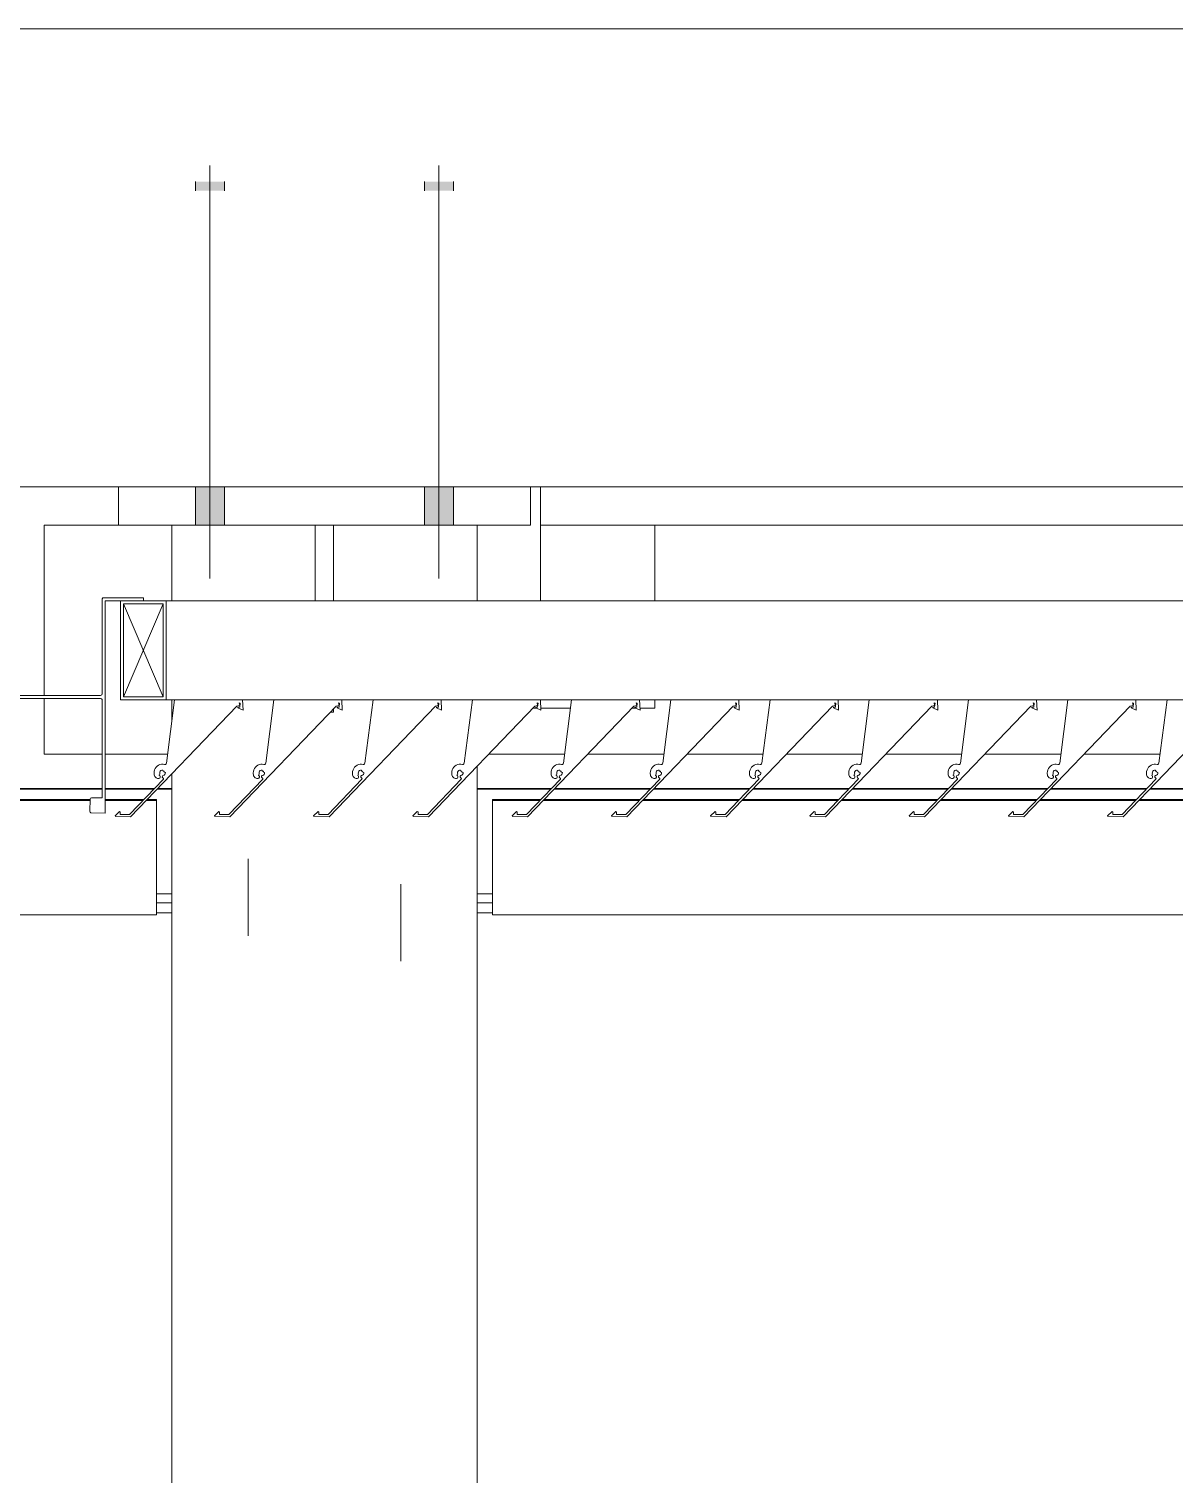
# Model space of a CAD drawing. Header units: millimetres. Extents: x -220592 to 404889, y -217665 to 38245.
# Drawn here: x -971.85 to -964.35, y -1347.97 to -1338.51 of the extents above; entities that cross this region are included whole.
import ezdxf

# ---------------------------------------------------------------- set-up
doc = ezdxf.new("R2010")
doc.units = ezdxf.units.MM
doc.linetypes.add('XKITLINE00', pattern=[0])
doc.linetypes.add('XKITLINE02', pattern=[4, 2, -2])
doc.layers.add('000 - 0_HIDE_OBJ_FRAMING_DEF_SUB_1', color=7, linetype='Continuous')
doc.layers.add('Bolt', color=7, linetype='Continuous', lineweight=0)
doc.layers.add('Part', color=7, linetype='Continuous', lineweight=0)

# ---------------------------------------------------------------- blocks, each defined once
blk = doc.blocks.new('*A13531')
at = {"layer": '000 - 0_HIDE_OBJ_FRAMING_DEF_SUB_1', "color": 7, "linetype": 'XKITLINE00', "lineweight": 0}
for p, q in [((-138.563334, 70.570805), (-167.913334, 70.570805)), ((-135.563334, 67.570805), (-170.913334, 67.570805))]:
    blk.add_line(p, q, dxfattribs=at)
blk = doc.blocks.new('*A13659')
at = {"layer": '000 - 0_HIDE_OBJ_FRAMING_DEF_SUB_1', "color": 7, "linetype": 'XKITLINE00', "lineweight": 0}
for p, q in [((-161.218409, 65.595903), (-160.258481, 65.595903)), ((-161.218408, 65.590669), (-160.258474, 65.590669)), ((-161.138465, 65.517399), (-160.337739, 65.517399)), ((-161.138418, 65.522633), (-160.337693, 65.522633)), ((-160.238409, 65.595903), (-159.915465, 65.595903)), ((-160.238408, 65.590669), (-159.92048, 65.590669)), ((-160.238396, 65.522633), (-159.985686, 65.522633)), ((-160.238396, 65.517399), (-159.990702, 65.517399)), ((-159.969735, 65.517399), (-159.902542, 65.517399)), ((-159.964709, 65.522633), (-159.902542, 65.522633)), ((-159.902542, 65.517399), (-159.902542, 65.522633)), ((-159.902542, 64.768427), (-159.902542, 65.517399)), ((-159.899382, 65.590669), (-159.802542, 65.590669)), ((-159.894357, 65.595903), (-159.802542, 65.595903)), ((-159.902542, 64.906608), (-159.802542, 64.906608)), ((-159.902542, 64.846422), (-159.802542, 64.846422)), ((-167.702542, 64.768427), (-159.902542, 64.768427)), ((-159.902542, 64.781511), (-159.802542, 64.781511))]:
    blk.add_line(p, q, dxfattribs=at)
blk = doc.blocks.new('*A13888')
at = {"layer": '000 - 0_HIDE_OBJ_FRAMING_DEF_SUB_1', "color": 7, "linetype": 'XKITLINE00', "lineweight": 0}
for p, q in [((-159.802542, 66.825501), (-159.802542, 67.320789)), ((-157.802542, 66.825501), (-157.802542, 67.320789)), ((-159.802542, 66.032507), (-159.802542, 66.175501)), ((-159.802542, 51.974805), (-159.802542, 65.691525)), ((-157.802542, 51.974805), (-157.802542, 65.743599))]:
    blk.add_line(p, q, dxfattribs=at)
blk = doc.blocks.new('*A13889')
at = {"layer": 'Part', "color": 7, "linetype": 'XKITLINE00', "lineweight": 0}
for p, q in [((-160.638308, 66.205104), (-160.638308, 67.320805)), ((-160.638308, 67.320805), (-160.152583, 67.320805)), ((-157.388308, 67.320805), (-149.088308, 67.320805)), ((-160.638308, 65.820805), (-160.638308, 66.184805)), ((-160.638308, 65.820805), (-160.258786, 65.820805)), ((-160.238448, 65.820805), (-159.829659, 65.820805)), ((-157.728411, 65.820805), (-157.229659, 65.820805)), ((-157.078411, 65.820805), (-156.579659, 65.820805)), ((-156.428411, 65.820805), (-155.929659, 65.820805)), ((-155.778411, 65.820805), (-155.279659, 65.820805)), ((-155.128411, 65.820805), (-154.629659, 65.820805)), ((-154.478411, 65.820805), (-153.979659, 65.820805)), ((-153.828411, 65.820805), (-153.329659, 65.820805))]:
    blk.add_line(p, q, dxfattribs=at)
blk = doc.blocks.new('*A13900')
at = {"layer": 'Part', "color": 7, "linetype": 'XKITLINE00', "lineweight": 0}
for p, q in [((-153.284201, 66.175699), (-153.337231, 65.761693)), ((-152.838531, 66.175691), (-153.284201, 66.175699)), ((-152.835909, 66.108006), (-152.838531, 66.175691)), ((-153.572111, 65.410777), (-152.875865, 66.135899)), ((-152.875865, 66.135899), (-152.857322, 66.138796)), ((-152.868984, 66.128664), (-152.869396, 66.123541)), ((-152.869396, 66.123541), (-152.835909, 66.108006)), ((-152.856793, 66.128793), (-152.868984, 66.128664)), ((-152.857322, 66.138796), (-152.860226, 66.155812)), ((-152.860226, 66.155812), (-152.853653, 66.153776)), ((-152.856793, 66.128793), (-152.853653, 66.153776)), ((-153.418205, 65.707916), (-153.41899, 65.697703)), ((-153.41899, 65.697703), (-153.418892, 65.690904)), ((-153.418892, 65.690904), (-153.418256, 65.685176)), ((-153.415582, 65.717817), (-153.418205, 65.707916)), ((-153.411209, 65.727079), (-153.415582, 65.717817)), ((-153.405231, 65.735396), (-153.411209, 65.727079)), ((-153.397844, 65.742492), (-153.405231, 65.735396)), ((-153.389294, 65.748132), (-153.397844, 65.742492)), ((-153.379864, 65.75213), (-153.389294, 65.748132)), ((-153.380851, 65.696214), (-153.380507, 65.702714)), ((-153.379946, 65.690296), (-153.380851, 65.696214)), ((-153.380507, 65.702714), (-153.377909, 65.708682)), ((-153.369865, 65.754353), (-153.379864, 65.75213)), ((-153.377909, 65.708682), (-153.373387, 65.713364)), ((-153.373387, 65.713364), (-153.367513, 65.716166)), ((-153.359629, 65.754728), (-153.369865, 65.754353)), ((-153.367513, 65.716166), (-153.361029, 65.716735)), ((-153.361029, 65.716735), (-153.359923, 65.709029)), ((-153.359923, 65.709029), (-153.352863, 65.710199)), ((-153.349495, 65.753242), (-153.359629, 65.754728)), ((-153.352863, 65.710199), (-153.351919, 65.703034)), ((-153.351919, 65.703034), (-153.344528, 65.700712)), ((-153.343972, 65.753481), (-153.349495, 65.753242)), ((-153.344951, 65.69404), (-153.347741, 65.687964)), ((-153.344528, 65.700712), (-153.344951, 65.69404)), ((-153.339421, 65.756618), (-153.343972, 65.753481)), ((-153.337231, 65.761693), (-153.339421, 65.756618)), ((-153.357075, 65.656828), (-153.578477, 65.425812)), ((-153.418256, 65.685176), (-153.416537, 65.679675)), ((-153.416537, 65.679675), (-153.413797, 65.674605)), ((-153.413797, 65.674605), (-153.410139, 65.670151)), ((-153.410139, 65.670151), (-153.405696, 65.66648)), ((-153.405696, 65.66648), (-153.400633, 65.663726)), ((-153.400633, 65.663726), (-153.395137, 65.661991)), ((-153.395137, 65.661991), (-153.387367, 65.661495)), ((-153.387367, 65.661495), (-153.381893, 65.664135)), ((-153.387334, 65.683455), (-153.382353, 65.685485)), ((-153.381862, 65.680513), (-153.387334, 65.683455)), ((-153.382353, 65.685485), (-153.379946, 65.690296)), ((-153.381893, 65.664135), (-153.378656, 65.669279)), ((-153.378644, 65.675356), (-153.381862, 65.680513)), ((-153.378656, 65.669279), (-153.378644, 65.675356)), ((-153.364258, 65.676), (-153.364464, 65.670106)), ((-153.364464, 65.670106), (-153.36061, 65.665642)), ((-153.360101, 65.680183), (-153.364258, 65.676)), ((-153.36061, 65.665642), (-153.355983, 65.661987)), ((-153.352527, 65.683297), (-153.360101, 65.680183)), ((-153.355983, 65.661987), (-153.357075, 65.656828)), ((-153.347741, 65.687964), (-153.352527, 65.683297)), ((-153.644842, 65.44466), (-153.67373, 65.416011)), ((-153.67373, 65.416011), (-153.671262, 65.41133)), ((-153.671262, 65.41133), (-153.572111, 65.410777)), ((-153.639921, 65.443575), (-153.644842, 65.44466)), ((-153.639824, 65.426155), (-153.639921, 65.443575)), ((-153.578477, 65.425812), (-153.639824, 65.426155))]:
    blk.add_line(p, q, dxfattribs=at)
blk = doc.blocks.new('*A13901')
at = {"layer": 'Part', "color": 7, "linetype": 'XKITLINE00', "lineweight": 0}
for p, q in [((-153.934201, 66.175699), (-153.987231, 65.761693)), ((-153.488531, 66.175691), (-153.934201, 66.175699)), ((-153.485909, 66.108006), (-153.488531, 66.175691)), ((-154.222111, 65.410777), (-153.525865, 66.135899)), ((-153.525865, 66.135899), (-153.507322, 66.138796)), ((-153.518984, 66.128664), (-153.519396, 66.123541)), ((-153.519396, 66.123541), (-153.485909, 66.108006)), ((-153.506793, 66.128793), (-153.518984, 66.128664)), ((-153.507322, 66.138796), (-153.510226, 66.155812)), ((-153.510226, 66.155812), (-153.503653, 66.153776)), ((-153.506793, 66.128793), (-153.503653, 66.153776)), ((-154.068205, 65.707916), (-154.06899, 65.697703)), ((-154.06899, 65.697703), (-154.068892, 65.690904)), ((-154.068892, 65.690904), (-154.068256, 65.685176)), ((-154.065582, 65.717817), (-154.068205, 65.707916)), ((-154.061209, 65.727079), (-154.065582, 65.717817)), ((-154.055231, 65.735396), (-154.061209, 65.727079)), ((-154.047844, 65.742492), (-154.055231, 65.735396)), ((-154.039294, 65.748132), (-154.047844, 65.742492)), ((-154.029864, 65.75213), (-154.039294, 65.748132)), ((-154.030851, 65.696214), (-154.030507, 65.702714)), ((-154.029946, 65.690296), (-154.030851, 65.696214)), ((-154.030507, 65.702714), (-154.027909, 65.708682)), ((-154.019865, 65.754353), (-154.029864, 65.75213)), ((-154.027909, 65.708682), (-154.023387, 65.713364)), ((-154.023387, 65.713364), (-154.017513, 65.716166)), ((-154.009629, 65.754728), (-154.019865, 65.754353)), ((-154.017513, 65.716166), (-154.011029, 65.716735)), ((-154.011029, 65.716735), (-154.009923, 65.709029)), ((-154.009923, 65.709029), (-154.002863, 65.710199)), ((-153.999495, 65.753242), (-154.009629, 65.754728)), ((-154.002863, 65.710199), (-154.001919, 65.703034)), ((-154.001919, 65.703034), (-153.994528, 65.700712)), ((-153.993972, 65.753481), (-153.999495, 65.753242)), ((-153.994951, 65.69404), (-153.997741, 65.687964)), ((-153.994528, 65.700712), (-153.994951, 65.69404)), ((-153.989421, 65.756618), (-153.993972, 65.753481)), ((-153.987231, 65.761693), (-153.989421, 65.756618)), ((-154.007075, 65.656828), (-154.228477, 65.425812)), ((-154.068256, 65.685176), (-154.066537, 65.679675)), ((-154.066537, 65.679675), (-154.063797, 65.674605)), ((-154.063797, 65.674605), (-154.060139, 65.670151)), ((-154.060139, 65.670151), (-154.055696, 65.66648)), ((-154.055696, 65.66648), (-154.050633, 65.663726)), ((-154.050633, 65.663726), (-154.045137, 65.661991)), ((-154.045137, 65.661991), (-154.037367, 65.661495)), ((-154.037367, 65.661495), (-154.031893, 65.664135)), ((-154.037334, 65.683455), (-154.032353, 65.685485)), ((-154.031862, 65.680513), (-154.037334, 65.683455)), ((-154.032353, 65.685485), (-154.029946, 65.690296)), ((-154.031893, 65.664135), (-154.028656, 65.669279)), ((-154.028644, 65.675356), (-154.031862, 65.680513)), ((-154.028656, 65.669279), (-154.028644, 65.675356)), ((-154.014258, 65.676), (-154.014464, 65.670106)), ((-154.014464, 65.670106), (-154.01061, 65.665642)), ((-154.010101, 65.680183), (-154.014258, 65.676)), ((-154.01061, 65.665642), (-154.005983, 65.661987)), ((-154.002527, 65.683297), (-154.010101, 65.680183)), ((-154.005983, 65.661987), (-154.007075, 65.656828)), ((-153.997741, 65.687964), (-154.002527, 65.683297)), ((-154.294842, 65.44466), (-154.32373, 65.416011)), ((-154.32373, 65.416011), (-154.321262, 65.41133)), ((-154.321262, 65.41133), (-154.222111, 65.410777)), ((-154.289921, 65.443575), (-154.294842, 65.44466)), ((-154.289824, 65.426155), (-154.289921, 65.443575)), ((-154.228477, 65.425812), (-154.289824, 65.426155))]:
    blk.add_line(p, q, dxfattribs=at)
blk = doc.blocks.new('*A13902')
at = {"layer": 'Part', "color": 7, "linetype": 'XKITLINE00', "lineweight": 0}
for p, q in [((-154.584201, 66.175699), (-154.637231, 65.761693)), ((-154.138531, 66.175691), (-154.584201, 66.175699)), ((-154.135909, 66.108006), (-154.138531, 66.175691)), ((-154.872111, 65.410777), (-154.175865, 66.135899)), ((-154.175865, 66.135899), (-154.157322, 66.138796)), ((-154.168984, 66.128664), (-154.169396, 66.123541)), ((-154.169396, 66.123541), (-154.135909, 66.108006)), ((-154.156793, 66.128793), (-154.168984, 66.128664)), ((-154.157322, 66.138796), (-154.160226, 66.155812)), ((-154.160226, 66.155812), (-154.153653, 66.153776)), ((-154.156793, 66.128793), (-154.153653, 66.153776)), ((-154.718205, 65.707916), (-154.71899, 65.697703)), ((-154.71899, 65.697703), (-154.718892, 65.690904)), ((-154.718892, 65.690904), (-154.718256, 65.685176)), ((-154.715582, 65.717817), (-154.718205, 65.707916)), ((-154.711209, 65.727079), (-154.715582, 65.717817)), ((-154.705231, 65.735396), (-154.711209, 65.727079)), ((-154.697844, 65.742492), (-154.705231, 65.735396)), ((-154.689294, 65.748132), (-154.697844, 65.742492)), ((-154.679864, 65.75213), (-154.689294, 65.748132)), ((-154.680851, 65.696214), (-154.680507, 65.702714)), ((-154.679946, 65.690296), (-154.680851, 65.696214)), ((-154.680507, 65.702714), (-154.677909, 65.708682)), ((-154.669865, 65.754353), (-154.679864, 65.75213)), ((-154.677909, 65.708682), (-154.673387, 65.713364)), ((-154.673387, 65.713364), (-154.667513, 65.716166)), ((-154.659629, 65.754728), (-154.669865, 65.754353)), ((-154.667513, 65.716166), (-154.661029, 65.716735)), ((-154.661029, 65.716735), (-154.659923, 65.709029)), ((-154.659923, 65.709029), (-154.652863, 65.710199)), ((-154.649495, 65.753242), (-154.659629, 65.754728)), ((-154.652863, 65.710199), (-154.651919, 65.703034)), ((-154.651919, 65.703034), (-154.644528, 65.700712)), ((-154.643972, 65.753481), (-154.649495, 65.753242)), ((-154.644951, 65.69404), (-154.647741, 65.687964)), ((-154.644528, 65.700712), (-154.644951, 65.69404)), ((-154.639421, 65.756618), (-154.643972, 65.753481)), ((-154.637231, 65.761693), (-154.639421, 65.756618)), ((-154.657075, 65.656828), (-154.878477, 65.425812)), ((-154.718256, 65.685176), (-154.716537, 65.679675)), ((-154.716537, 65.679675), (-154.713797, 65.674605)), ((-154.713797, 65.674605), (-154.710139, 65.670151)), ((-154.710139, 65.670151), (-154.705696, 65.66648)), ((-154.705696, 65.66648), (-154.700633, 65.663726)), ((-154.700633, 65.663726), (-154.695137, 65.661991)), ((-154.695137, 65.661991), (-154.687367, 65.661495)), ((-154.687367, 65.661495), (-154.681893, 65.664135)), ((-154.687334, 65.683455), (-154.682353, 65.685485)), ((-154.681862, 65.680513), (-154.687334, 65.683455)), ((-154.682353, 65.685485), (-154.679946, 65.690296)), ((-154.681893, 65.664135), (-154.678656, 65.669279)), ((-154.678644, 65.675356), (-154.681862, 65.680513)), ((-154.678656, 65.669279), (-154.678644, 65.675356)), ((-154.664258, 65.676), (-154.664464, 65.670106)), ((-154.664464, 65.670106), (-154.66061, 65.665642)), ((-154.660101, 65.680183), (-154.664258, 65.676)), ((-154.66061, 65.665642), (-154.655983, 65.661987)), ((-154.652527, 65.683297), (-154.660101, 65.680183)), ((-154.655983, 65.661987), (-154.657075, 65.656828)), ((-154.647741, 65.687964), (-154.652527, 65.683297)), ((-154.944842, 65.44466), (-154.97373, 65.416011)), ((-154.97373, 65.416011), (-154.971262, 65.41133)), ((-154.971262, 65.41133), (-154.872111, 65.410777)), ((-154.939921, 65.443575), (-154.944842, 65.44466)), ((-154.939824, 65.426155), (-154.939921, 65.443575)), ((-154.878477, 65.425812), (-154.939824, 65.426155))]:
    blk.add_line(p, q, dxfattribs=at)
blk = doc.blocks.new('*A13903')
at = {"layer": 'Part', "color": 7, "linetype": 'XKITLINE00', "lineweight": 0}
for p, q in [((-155.234201, 66.175699), (-155.287231, 65.761693)), ((-154.788531, 66.175691), (-155.234201, 66.175699)), ((-154.785909, 66.108006), (-154.788531, 66.175691)), ((-155.522111, 65.410777), (-154.825865, 66.135899)), ((-154.825865, 66.135899), (-154.807322, 66.138796)), ((-154.818984, 66.128664), (-154.819396, 66.123541)), ((-154.819396, 66.123541), (-154.785909, 66.108006)), ((-154.806793, 66.128793), (-154.818984, 66.128664)), ((-154.807322, 66.138796), (-154.810226, 66.155812)), ((-154.810226, 66.155812), (-154.803653, 66.153776)), ((-154.806793, 66.128793), (-154.803653, 66.153776)), ((-155.368205, 65.707916), (-155.36899, 65.697703)), ((-155.36899, 65.697703), (-155.368892, 65.690904)), ((-155.368892, 65.690904), (-155.368256, 65.685176)), ((-155.365582, 65.717817), (-155.368205, 65.707916)), ((-155.361209, 65.727079), (-155.365582, 65.717817)), ((-155.355231, 65.735396), (-155.361209, 65.727079)), ((-155.347844, 65.742492), (-155.355231, 65.735396)), ((-155.339294, 65.748132), (-155.347844, 65.742492)), ((-155.329864, 65.75213), (-155.339294, 65.748132)), ((-155.330851, 65.696214), (-155.330507, 65.702714)), ((-155.329946, 65.690296), (-155.330851, 65.696214)), ((-155.330507, 65.702714), (-155.327909, 65.708682)), ((-155.319865, 65.754353), (-155.329864, 65.75213)), ((-155.327909, 65.708682), (-155.323387, 65.713364)), ((-155.323387, 65.713364), (-155.317513, 65.716166)), ((-155.309629, 65.754728), (-155.319865, 65.754353)), ((-155.317513, 65.716166), (-155.311029, 65.716735)), ((-155.311029, 65.716735), (-155.309923, 65.709029)), ((-155.309923, 65.709029), (-155.302863, 65.710199)), ((-155.299495, 65.753242), (-155.309629, 65.754728)), ((-155.302863, 65.710199), (-155.301919, 65.703034)), ((-155.301919, 65.703034), (-155.294528, 65.700712)), ((-155.293972, 65.753481), (-155.299495, 65.753242)), ((-155.294951, 65.69404), (-155.297741, 65.687964)), ((-155.294528, 65.700712), (-155.294951, 65.69404)), ((-155.289421, 65.756618), (-155.293972, 65.753481)), ((-155.287231, 65.761693), (-155.289421, 65.756618)), ((-155.307075, 65.656828), (-155.528477, 65.425812)), ((-155.368256, 65.685176), (-155.366537, 65.679675)), ((-155.366537, 65.679675), (-155.363797, 65.674605)), ((-155.363797, 65.674605), (-155.360139, 65.670151)), ((-155.360139, 65.670151), (-155.355696, 65.66648)), ((-155.355696, 65.66648), (-155.350633, 65.663726)), ((-155.350633, 65.663726), (-155.345137, 65.661991)), ((-155.345137, 65.661991), (-155.337367, 65.661495)), ((-155.337367, 65.661495), (-155.331893, 65.664135)), ((-155.337334, 65.683455), (-155.332353, 65.685485)), ((-155.331862, 65.680513), (-155.337334, 65.683455)), ((-155.332353, 65.685485), (-155.329946, 65.690296)), ((-155.331893, 65.664135), (-155.328656, 65.669279)), ((-155.328644, 65.675356), (-155.331862, 65.680513)), ((-155.328656, 65.669279), (-155.328644, 65.675356)), ((-155.314258, 65.676), (-155.314464, 65.670106)), ((-155.314464, 65.670106), (-155.31061, 65.665642)), ((-155.310101, 65.680183), (-155.314258, 65.676)), ((-155.31061, 65.665642), (-155.305983, 65.661987)), ((-155.302527, 65.683297), (-155.310101, 65.680183)), ((-155.305983, 65.661987), (-155.307075, 65.656828)), ((-155.297741, 65.687964), (-155.302527, 65.683297)), ((-155.594842, 65.44466), (-155.62373, 65.416011)), ((-155.62373, 65.416011), (-155.621262, 65.41133)), ((-155.621262, 65.41133), (-155.522111, 65.410777)), ((-155.589921, 65.443575), (-155.594842, 65.44466)), ((-155.589824, 65.426155), (-155.589921, 65.443575)), ((-155.528477, 65.425812), (-155.589824, 65.426155))]:
    blk.add_line(p, q, dxfattribs=at)
blk = doc.blocks.new('*A13904')
at = {"layer": 'Part', "color": 7, "linetype": 'XKITLINE00', "lineweight": 0}
for p, q in [((-155.884201, 66.175699), (-155.937231, 65.761693)), ((-155.438531, 66.175691), (-155.884201, 66.175699)), ((-155.435909, 66.108006), (-155.438531, 66.175691)), ((-156.172111, 65.410777), (-155.475865, 66.135899)), ((-155.475865, 66.135899), (-155.457322, 66.138796)), ((-155.468984, 66.128664), (-155.469396, 66.123541)), ((-155.469396, 66.123541), (-155.435909, 66.108006)), ((-155.456793, 66.128793), (-155.468984, 66.128664)), ((-155.457322, 66.138796), (-155.460226, 66.155812)), ((-155.460226, 66.155812), (-155.453653, 66.153776)), ((-155.456793, 66.128793), (-155.453653, 66.153776)), ((-156.018205, 65.707916), (-156.01899, 65.697703)), ((-156.01899, 65.697703), (-156.018892, 65.690904)), ((-156.018892, 65.690904), (-156.018256, 65.685176)), ((-156.015582, 65.717817), (-156.018205, 65.707916)), ((-156.011209, 65.727079), (-156.015582, 65.717817)), ((-156.005231, 65.735396), (-156.011209, 65.727079)), ((-155.997844, 65.742492), (-156.005231, 65.735396)), ((-155.989294, 65.748132), (-155.997844, 65.742492)), ((-155.979864, 65.75213), (-155.989294, 65.748132)), ((-155.980851, 65.696214), (-155.980507, 65.702714)), ((-155.979946, 65.690296), (-155.980851, 65.696214)), ((-155.980507, 65.702714), (-155.977909, 65.708682)), ((-155.969865, 65.754353), (-155.979864, 65.75213)), ((-155.977909, 65.708682), (-155.973387, 65.713364)), ((-155.973387, 65.713364), (-155.967513, 65.716166)), ((-155.959629, 65.754728), (-155.969865, 65.754353)), ((-155.967513, 65.716166), (-155.961029, 65.716735)), ((-155.961029, 65.716735), (-155.959923, 65.709029)), ((-155.959923, 65.709029), (-155.952863, 65.710199)), ((-155.949495, 65.753242), (-155.959629, 65.754728)), ((-155.952863, 65.710199), (-155.951919, 65.703034)), ((-155.951919, 65.703034), (-155.944528, 65.700712)), ((-155.943972, 65.753481), (-155.949495, 65.753242)), ((-155.944951, 65.69404), (-155.947741, 65.687964)), ((-155.944528, 65.700712), (-155.944951, 65.69404)), ((-155.939421, 65.756618), (-155.943972, 65.753481)), ((-155.937231, 65.761693), (-155.939421, 65.756618)), ((-155.957075, 65.656828), (-156.178477, 65.425812)), ((-156.018256, 65.685176), (-156.016537, 65.679675)), ((-156.016537, 65.679675), (-156.013797, 65.674605)), ((-156.013797, 65.674605), (-156.010139, 65.670151)), ((-156.010139, 65.670151), (-156.005696, 65.66648)), ((-156.005696, 65.66648), (-156.000633, 65.663726)), ((-156.000633, 65.663726), (-155.995137, 65.661991)), ((-155.995137, 65.661991), (-155.987367, 65.661495)), ((-155.987367, 65.661495), (-155.981893, 65.664135)), ((-155.987334, 65.683455), (-155.982353, 65.685485)), ((-155.981862, 65.680513), (-155.987334, 65.683455)), ((-155.982353, 65.685485), (-155.979946, 65.690296)), ((-155.981893, 65.664135), (-155.978656, 65.669279)), ((-155.978644, 65.675356), (-155.981862, 65.680513)), ((-155.978656, 65.669279), (-155.978644, 65.675356)), ((-155.964258, 65.676), (-155.964464, 65.670106)), ((-155.964464, 65.670106), (-155.96061, 65.665642)), ((-155.960101, 65.680183), (-155.964258, 65.676)), ((-155.96061, 65.665642), (-155.955983, 65.661987)), ((-155.952527, 65.683297), (-155.960101, 65.680183)), ((-155.955983, 65.661987), (-155.957075, 65.656828)), ((-155.947741, 65.687964), (-155.952527, 65.683297)), ((-156.244842, 65.44466), (-156.27373, 65.416011)), ((-156.27373, 65.416011), (-156.271262, 65.41133)), ((-156.271262, 65.41133), (-156.172111, 65.410777)), ((-156.239921, 65.443575), (-156.244842, 65.44466)), ((-156.239824, 65.426155), (-156.239921, 65.443575)), ((-156.178477, 65.425812), (-156.239824, 65.426155))]:
    blk.add_line(p, q, dxfattribs=at)
blk = doc.blocks.new('*A13905')
at = {"layer": 'Part', "color": 7, "linetype": 'XKITLINE00', "lineweight": 0}
for p, q in [((-156.534201, 66.175699), (-156.587231, 65.761693)), ((-156.088531, 66.175691), (-156.534201, 66.175699)), ((-156.085909, 66.108006), (-156.088531, 66.175691)), ((-156.822111, 65.410777), (-156.125865, 66.135899)), ((-156.125865, 66.135899), (-156.107322, 66.138796)), ((-156.118984, 66.128664), (-156.119396, 66.123541)), ((-156.119396, 66.123541), (-156.085909, 66.108006)), ((-156.106793, 66.128793), (-156.118984, 66.128664)), ((-156.107322, 66.138796), (-156.110226, 66.155812)), ((-156.110226, 66.155812), (-156.103653, 66.153776)), ((-156.106793, 66.128793), (-156.103653, 66.153776)), ((-156.668205, 65.707916), (-156.66899, 65.697703)), ((-156.66899, 65.697703), (-156.668892, 65.690904)), ((-156.668892, 65.690904), (-156.668256, 65.685176)), ((-156.665582, 65.717817), (-156.668205, 65.707916)), ((-156.661209, 65.727079), (-156.665582, 65.717817)), ((-156.655231, 65.735396), (-156.661209, 65.727079)), ((-156.647844, 65.742492), (-156.655231, 65.735396)), ((-156.639294, 65.748132), (-156.647844, 65.742492)), ((-156.629864, 65.75213), (-156.639294, 65.748132)), ((-156.630851, 65.696214), (-156.630507, 65.702714)), ((-156.629946, 65.690296), (-156.630851, 65.696214)), ((-156.630507, 65.702714), (-156.627909, 65.708682)), ((-156.619865, 65.754353), (-156.629864, 65.75213)), ((-156.627909, 65.708682), (-156.623387, 65.713364)), ((-156.623387, 65.713364), (-156.617513, 65.716166)), ((-156.609629, 65.754728), (-156.619865, 65.754353)), ((-156.617513, 65.716166), (-156.611029, 65.716735)), ((-156.611029, 65.716735), (-156.609923, 65.709029)), ((-156.609923, 65.709029), (-156.602863, 65.710199)), ((-156.599495, 65.753242), (-156.609629, 65.754728)), ((-156.602863, 65.710199), (-156.601919, 65.703034)), ((-156.601919, 65.703034), (-156.594528, 65.700712)), ((-156.593972, 65.753481), (-156.599495, 65.753242)), ((-156.594951, 65.69404), (-156.597741, 65.687964)), ((-156.594528, 65.700712), (-156.594951, 65.69404)), ((-156.589421, 65.756618), (-156.593972, 65.753481)), ((-156.587231, 65.761693), (-156.589421, 65.756618)), ((-156.607075, 65.656828), (-156.828477, 65.425812)), ((-156.668256, 65.685176), (-156.666537, 65.679675)), ((-156.666537, 65.679675), (-156.663797, 65.674605)), ((-156.663797, 65.674605), (-156.660139, 65.670151)), ((-156.660139, 65.670151), (-156.655696, 65.66648)), ((-156.655696, 65.66648), (-156.650633, 65.663726)), ((-156.650633, 65.663726), (-156.645137, 65.661991)), ((-156.645137, 65.661991), (-156.637367, 65.661495)), ((-156.637367, 65.661495), (-156.631893, 65.664135)), ((-156.637334, 65.683455), (-156.632353, 65.685485)), ((-156.631862, 65.680513), (-156.637334, 65.683455)), ((-156.632353, 65.685485), (-156.629946, 65.690296)), ((-156.631893, 65.664135), (-156.628656, 65.669279)), ((-156.628644, 65.675356), (-156.631862, 65.680513)), ((-156.628656, 65.669279), (-156.628644, 65.675356)), ((-156.614258, 65.676), (-156.614464, 65.670106)), ((-156.614464, 65.670106), (-156.61061, 65.665642)), ((-156.610101, 65.680183), (-156.614258, 65.676)), ((-156.61061, 65.665642), (-156.605983, 65.661987)), ((-156.602527, 65.683297), (-156.610101, 65.680183)), ((-156.605983, 65.661987), (-156.607075, 65.656828)), ((-156.597741, 65.687964), (-156.602527, 65.683297)), ((-156.894842, 65.44466), (-156.92373, 65.416011)), ((-156.92373, 65.416011), (-156.921262, 65.41133)), ((-156.921262, 65.41133), (-156.822111, 65.410777)), ((-156.889921, 65.443575), (-156.894842, 65.44466)), ((-156.889824, 65.426155), (-156.889921, 65.443575)), ((-156.828477, 65.425812), (-156.889824, 65.426155))]:
    blk.add_line(p, q, dxfattribs=at)
blk = doc.blocks.new('*A13906')
at = {"layer": 'Part', "color": 7, "linetype": 'XKITLINE00', "lineweight": 0}
for p, q in [((-157.184201, 66.175699), (-157.237231, 65.761693)), ((-156.738531, 66.175691), (-157.184201, 66.175699)), ((-156.735909, 66.108006), (-156.738531, 66.175691)), ((-157.472111, 65.410777), (-156.775865, 66.135899)), ((-156.775865, 66.135899), (-156.757322, 66.138796)), ((-156.768984, 66.128664), (-156.769396, 66.123541)), ((-156.769396, 66.123541), (-156.735909, 66.108006)), ((-156.756793, 66.128793), (-156.768984, 66.128664)), ((-156.757322, 66.138796), (-156.760226, 66.155812)), ((-156.760226, 66.155812), (-156.753653, 66.153776)), ((-156.756793, 66.128793), (-156.753653, 66.153776)), ((-157.318205, 65.707916), (-157.31899, 65.697703)), ((-157.31899, 65.697703), (-157.318892, 65.690904)), ((-157.318892, 65.690904), (-157.318256, 65.685176)), ((-157.315582, 65.717817), (-157.318205, 65.707916)), ((-157.311209, 65.727079), (-157.315582, 65.717817)), ((-157.305231, 65.735396), (-157.311209, 65.727079)), ((-157.297844, 65.742492), (-157.305231, 65.735396)), ((-157.289294, 65.748132), (-157.297844, 65.742492)), ((-157.279864, 65.75213), (-157.289294, 65.748132)), ((-157.280851, 65.696214), (-157.280507, 65.702714)), ((-157.279946, 65.690296), (-157.280851, 65.696214)), ((-157.280507, 65.702714), (-157.277909, 65.708682)), ((-157.269865, 65.754353), (-157.279864, 65.75213)), ((-157.277909, 65.708682), (-157.273387, 65.713364)), ((-157.273387, 65.713364), (-157.267513, 65.716166)), ((-157.259629, 65.754728), (-157.269865, 65.754353)), ((-157.267513, 65.716166), (-157.261029, 65.716735)), ((-157.261029, 65.716735), (-157.259923, 65.709029)), ((-157.259923, 65.709029), (-157.252863, 65.710199)), ((-157.249495, 65.753242), (-157.259629, 65.754728)), ((-157.252863, 65.710199), (-157.251919, 65.703034)), ((-157.251919, 65.703034), (-157.244528, 65.700712)), ((-157.243972, 65.753481), (-157.249495, 65.753242)), ((-157.244951, 65.69404), (-157.247741, 65.687964)), ((-157.244528, 65.700712), (-157.244951, 65.69404)), ((-157.239421, 65.756618), (-157.243972, 65.753481)), ((-157.237231, 65.761693), (-157.239421, 65.756618)), ((-157.257075, 65.656828), (-157.478477, 65.425812)), ((-157.318256, 65.685176), (-157.316537, 65.679675)), ((-157.316537, 65.679675), (-157.313797, 65.674605)), ((-157.313797, 65.674605), (-157.310139, 65.670151)), ((-157.310139, 65.670151), (-157.305696, 65.66648)), ((-157.305696, 65.66648), (-157.300633, 65.663726)), ((-157.300633, 65.663726), (-157.295137, 65.661991)), ((-157.295137, 65.661991), (-157.287367, 65.661495)), ((-157.287367, 65.661495), (-157.281893, 65.664135)), ((-157.287334, 65.683455), (-157.282353, 65.685485)), ((-157.281862, 65.680513), (-157.287334, 65.683455)), ((-157.282353, 65.685485), (-157.279946, 65.690296)), ((-157.281893, 65.664135), (-157.278656, 65.669279)), ((-157.278644, 65.675356), (-157.281862, 65.680513)), ((-157.278656, 65.669279), (-157.278644, 65.675356)), ((-157.264258, 65.676), (-157.264464, 65.670106)), ((-157.264464, 65.670106), (-157.26061, 65.665642)), ((-157.260101, 65.680183), (-157.264258, 65.676)), ((-157.26061, 65.665642), (-157.255983, 65.661987)), ((-157.252527, 65.683297), (-157.260101, 65.680183)), ((-157.255983, 65.661987), (-157.257075, 65.656828)), ((-157.247741, 65.687964), (-157.252527, 65.683297)), ((-157.544842, 65.44466), (-157.57373, 65.416011)), ((-157.57373, 65.416011), (-157.571262, 65.41133)), ((-157.571262, 65.41133), (-157.472111, 65.410777)), ((-157.539921, 65.443575), (-157.544842, 65.44466)), ((-157.539824, 65.426155), (-157.539921, 65.443575)), ((-157.478477, 65.425812), (-157.539824, 65.426155))]:
    blk.add_line(p, q, dxfattribs=at)
blk = doc.blocks.new('*A13907')
at = {"layer": 'Part', "color": 7, "linetype": 'XKITLINE00', "lineweight": 0}
for p, q in [((-157.834201, 66.175699), (-157.887231, 65.761693)), ((-157.388531, 66.175691), (-157.834201, 66.175699)), ((-157.385909, 66.108006), (-157.388531, 66.175691)), ((-158.122111, 65.410777), (-157.425865, 66.135899)), ((-157.425865, 66.135899), (-157.407322, 66.138796)), ((-157.418984, 66.128664), (-157.419396, 66.123541)), ((-157.419396, 66.123541), (-157.385909, 66.108006)), ((-157.406793, 66.128793), (-157.418984, 66.128664)), ((-157.407322, 66.138796), (-157.410226, 66.155812)), ((-157.410226, 66.155812), (-157.403653, 66.153776)), ((-157.406793, 66.128793), (-157.403653, 66.153776)), ((-157.968205, 65.707916), (-157.96899, 65.697703)), ((-157.96899, 65.697703), (-157.968892, 65.690904)), ((-157.968892, 65.690904), (-157.968256, 65.685176)), ((-157.965582, 65.717817), (-157.968205, 65.707916)), ((-157.961209, 65.727079), (-157.965582, 65.717817)), ((-157.955231, 65.735396), (-157.961209, 65.727079)), ((-157.947844, 65.742492), (-157.955231, 65.735396)), ((-157.939294, 65.748132), (-157.947844, 65.742492)), ((-157.929864, 65.75213), (-157.939294, 65.748132)), ((-157.930851, 65.696214), (-157.930507, 65.702714)), ((-157.929946, 65.690296), (-157.930851, 65.696214)), ((-157.930507, 65.702714), (-157.927909, 65.708682)), ((-157.919865, 65.754353), (-157.929864, 65.75213)), ((-157.927909, 65.708682), (-157.923387, 65.713364)), ((-157.923387, 65.713364), (-157.917513, 65.716166)), ((-157.909629, 65.754728), (-157.919865, 65.754353)), ((-157.917513, 65.716166), (-157.911029, 65.716735)), ((-157.911029, 65.716735), (-157.909923, 65.709029)), ((-157.909923, 65.709029), (-157.902863, 65.710199)), ((-157.899495, 65.753242), (-157.909629, 65.754728)), ((-157.902863, 65.710199), (-157.901919, 65.703034)), ((-157.901919, 65.703034), (-157.894528, 65.700712)), ((-157.893972, 65.753481), (-157.899495, 65.753242)), ((-157.894951, 65.69404), (-157.897741, 65.687964)), ((-157.894528, 65.700712), (-157.894951, 65.69404)), ((-157.889421, 65.756618), (-157.893972, 65.753481)), ((-157.887231, 65.761693), (-157.889421, 65.756618)), ((-157.907075, 65.656828), (-158.128477, 65.425812)), ((-157.968256, 65.685176), (-157.966537, 65.679675)), ((-157.966537, 65.679675), (-157.963797, 65.674605)), ((-157.963797, 65.674605), (-157.960139, 65.670151)), ((-157.960139, 65.670151), (-157.955696, 65.66648)), ((-157.955696, 65.66648), (-157.950633, 65.663726)), ((-157.950633, 65.663726), (-157.945137, 65.661991)), ((-157.945137, 65.661991), (-157.937367, 65.661495)), ((-157.937367, 65.661495), (-157.931893, 65.664135)), ((-157.937334, 65.683455), (-157.932353, 65.685485)), ((-157.931862, 65.680513), (-157.937334, 65.683455)), ((-157.932353, 65.685485), (-157.929946, 65.690296)), ((-157.931893, 65.664135), (-157.928656, 65.669279)), ((-157.928644, 65.675356), (-157.931862, 65.680513)), ((-157.928656, 65.669279), (-157.928644, 65.675356)), ((-157.914258, 65.676), (-157.914464, 65.670106)), ((-157.914464, 65.670106), (-157.91061, 65.665642)), ((-157.910101, 65.680183), (-157.914258, 65.676)), ((-157.91061, 65.665642), (-157.905983, 65.661987)), ((-157.902527, 65.683297), (-157.910101, 65.680183)), ((-157.905983, 65.661987), (-157.907075, 65.656828)), ((-157.897741, 65.687964), (-157.902527, 65.683297)), ((-158.194842, 65.44466), (-158.22373, 65.416011)), ((-158.22373, 65.416011), (-158.221262, 65.41133)), ((-158.221262, 65.41133), (-158.122111, 65.410777)), ((-158.189921, 65.443575), (-158.194842, 65.44466)), ((-158.189824, 65.426155), (-158.189921, 65.443575)), ((-158.128477, 65.425812), (-158.189824, 65.426155))]:
    blk.add_line(p, q, dxfattribs=at)
blk = doc.blocks.new('*A13908')
at = {"layer": 'Part', "color": 7, "linetype": 'XKITLINE00', "lineweight": 0}
for p, q in [((-158.484201, 66.175699), (-158.537231, 65.761693)), ((-158.038531, 66.175691), (-158.484201, 66.175699)), ((-158.035909, 66.108006), (-158.038531, 66.175691)), ((-158.772111, 65.410777), (-158.075865, 66.135899)), ((-158.075865, 66.135899), (-158.057322, 66.138796)), ((-158.068984, 66.128664), (-158.069396, 66.123541)), ((-158.069396, 66.123541), (-158.035909, 66.108006)), ((-158.056793, 66.128793), (-158.068984, 66.128664)), ((-158.057322, 66.138796), (-158.060226, 66.155812)), ((-158.060226, 66.155812), (-158.053653, 66.153776)), ((-158.056793, 66.128793), (-158.053653, 66.153776)), ((-158.618205, 65.707916), (-158.61899, 65.697703)), ((-158.61899, 65.697703), (-158.618892, 65.690904)), ((-158.618892, 65.690904), (-158.618256, 65.685176)), ((-158.615582, 65.717817), (-158.618205, 65.707916)), ((-158.611209, 65.727079), (-158.615582, 65.717817)), ((-158.605231, 65.735396), (-158.611209, 65.727079)), ((-158.597844, 65.742492), (-158.605231, 65.735396)), ((-158.589294, 65.748132), (-158.597844, 65.742492)), ((-158.579864, 65.75213), (-158.589294, 65.748132)), ((-158.580851, 65.696214), (-158.580507, 65.702714)), ((-158.579946, 65.690296), (-158.580851, 65.696214)), ((-158.580507, 65.702714), (-158.577909, 65.708682)), ((-158.569865, 65.754353), (-158.579864, 65.75213)), ((-158.577909, 65.708682), (-158.573387, 65.713364)), ((-158.573387, 65.713364), (-158.567513, 65.716166)), ((-158.559629, 65.754728), (-158.569865, 65.754353)), ((-158.567513, 65.716166), (-158.561029, 65.716735)), ((-158.561029, 65.716735), (-158.559923, 65.709029)), ((-158.559923, 65.709029), (-158.552863, 65.710199)), ((-158.549495, 65.753242), (-158.559629, 65.754728)), ((-158.552863, 65.710199), (-158.551919, 65.703034)), ((-158.551919, 65.703034), (-158.544528, 65.700712)), ((-158.543972, 65.753481), (-158.549495, 65.753242)), ((-158.544951, 65.69404), (-158.547741, 65.687964)), ((-158.544528, 65.700712), (-158.544951, 65.69404)), ((-158.539421, 65.756618), (-158.543972, 65.753481)), ((-158.537231, 65.761693), (-158.539421, 65.756618)), ((-158.557075, 65.656828), (-158.778477, 65.425812)), ((-158.618256, 65.685176), (-158.616537, 65.679675)), ((-158.616537, 65.679675), (-158.613797, 65.674605)), ((-158.613797, 65.674605), (-158.610139, 65.670151)), ((-158.610139, 65.670151), (-158.605696, 65.66648)), ((-158.605696, 65.66648), (-158.600633, 65.663726)), ((-158.600633, 65.663726), (-158.595137, 65.661991)), ((-158.595137, 65.661991), (-158.587367, 65.661495)), ((-158.587367, 65.661495), (-158.581893, 65.664135)), ((-158.587334, 65.683455), (-158.582353, 65.685485)), ((-158.581862, 65.680513), (-158.587334, 65.683455)), ((-158.582353, 65.685485), (-158.579946, 65.690296)), ((-158.581893, 65.664135), (-158.578656, 65.669279)), ((-158.578644, 65.675356), (-158.581862, 65.680513)), ((-158.578656, 65.669279), (-158.578644, 65.675356)), ((-158.564258, 65.676), (-158.564464, 65.670106)), ((-158.564464, 65.670106), (-158.56061, 65.665642)), ((-158.560101, 65.680183), (-158.564258, 65.676)), ((-158.56061, 65.665642), (-158.555983, 65.661987)), ((-158.552527, 65.683297), (-158.560101, 65.680183)), ((-158.555983, 65.661987), (-158.557075, 65.656828)), ((-158.547741, 65.687964), (-158.552527, 65.683297)), ((-158.844842, 65.44466), (-158.87373, 65.416011)), ((-158.87373, 65.416011), (-158.871262, 65.41133)), ((-158.871262, 65.41133), (-158.772111, 65.410777)), ((-158.839921, 65.443575), (-158.844842, 65.44466)), ((-158.839824, 65.426155), (-158.839921, 65.443575)), ((-158.778477, 65.425812), (-158.839824, 65.426155))]:
    blk.add_line(p, q, dxfattribs=at)
blk = doc.blocks.new('*A13909')
at = {"layer": 'Part', "color": 7, "linetype": 'XKITLINE00', "lineweight": 0}
for p, q in [((-159.134201, 66.175699), (-159.187231, 65.761693)), ((-158.688531, 66.175691), (-159.134201, 66.175699)), ((-158.685909, 66.108006), (-158.688531, 66.175691)), ((-159.422111, 65.410777), (-158.725865, 66.135899)), ((-158.725865, 66.135899), (-158.707322, 66.138796)), ((-158.718984, 66.128664), (-158.719396, 66.123541)), ((-158.719396, 66.123541), (-158.685909, 66.108006)), ((-158.706793, 66.128793), (-158.718984, 66.128664)), ((-158.707322, 66.138796), (-158.710226, 66.155812)), ((-158.710226, 66.155812), (-158.703653, 66.153776)), ((-158.706793, 66.128793), (-158.703653, 66.153776)), ((-159.268205, 65.707916), (-159.26899, 65.697703)), ((-159.26899, 65.697703), (-159.268892, 65.690904)), ((-159.268892, 65.690904), (-159.268256, 65.685176)), ((-159.265582, 65.717817), (-159.268205, 65.707916)), ((-159.261209, 65.727079), (-159.265582, 65.717817)), ((-159.255231, 65.735396), (-159.261209, 65.727079)), ((-159.247844, 65.742492), (-159.255231, 65.735396)), ((-159.239294, 65.748132), (-159.247844, 65.742492)), ((-159.229864, 65.75213), (-159.239294, 65.748132)), ((-159.230851, 65.696214), (-159.230507, 65.702714)), ((-159.229946, 65.690296), (-159.230851, 65.696214)), ((-159.230507, 65.702714), (-159.227909, 65.708682)), ((-159.219865, 65.754353), (-159.229864, 65.75213)), ((-159.227909, 65.708682), (-159.223387, 65.713364)), ((-159.223387, 65.713364), (-159.217513, 65.716166)), ((-159.209629, 65.754728), (-159.219865, 65.754353)), ((-159.217513, 65.716166), (-159.211029, 65.716735)), ((-159.211029, 65.716735), (-159.209923, 65.709029)), ((-159.209923, 65.709029), (-159.202863, 65.710199)), ((-159.199495, 65.753242), (-159.209629, 65.754728)), ((-159.202863, 65.710199), (-159.201919, 65.703034)), ((-159.201919, 65.703034), (-159.194528, 65.700712)), ((-159.193972, 65.753481), (-159.199495, 65.753242)), ((-159.194951, 65.69404), (-159.197741, 65.687964)), ((-159.194528, 65.700712), (-159.194951, 65.69404)), ((-159.189421, 65.756618), (-159.193972, 65.753481)), ((-159.187231, 65.761693), (-159.189421, 65.756618)), ((-159.207075, 65.656828), (-159.428477, 65.425812)), ((-159.268256, 65.685176), (-159.266537, 65.679675)), ((-159.266537, 65.679675), (-159.263797, 65.674605)), ((-159.263797, 65.674605), (-159.260139, 65.670151)), ((-159.260139, 65.670151), (-159.255696, 65.66648)), ((-159.255696, 65.66648), (-159.250633, 65.663726)), ((-159.250633, 65.663726), (-159.245137, 65.661991)), ((-159.245137, 65.661991), (-159.237367, 65.661495)), ((-159.237367, 65.661495), (-159.231893, 65.664135)), ((-159.237334, 65.683455), (-159.232353, 65.685485)), ((-159.231862, 65.680513), (-159.237334, 65.683455)), ((-159.232353, 65.685485), (-159.229946, 65.690296)), ((-159.231893, 65.664135), (-159.228656, 65.669279)), ((-159.228644, 65.675356), (-159.231862, 65.680513)), ((-159.228656, 65.669279), (-159.228644, 65.675356)), ((-159.214258, 65.676), (-159.214464, 65.670106)), ((-159.214464, 65.670106), (-159.21061, 65.665642)), ((-159.210101, 65.680183), (-159.214258, 65.676)), ((-159.21061, 65.665642), (-159.205983, 65.661987)), ((-159.202527, 65.683297), (-159.210101, 65.680183)), ((-159.205983, 65.661987), (-159.207075, 65.656828)), ((-159.197741, 65.687964), (-159.202527, 65.683297)), ((-159.494842, 65.44466), (-159.52373, 65.416011)), ((-159.52373, 65.416011), (-159.521262, 65.41133)), ((-159.521262, 65.41133), (-159.422111, 65.410777)), ((-159.489921, 65.443575), (-159.494842, 65.44466)), ((-159.489824, 65.426155), (-159.489921, 65.443575)), ((-159.428477, 65.425812), (-159.489824, 65.426155))]:
    blk.add_line(p, q, dxfattribs=at)
blk = doc.blocks.new('*A13910')
at = {"layer": 'Part', "color": 7, "linetype": 'XKITLINE00', "lineweight": 0}
for p, q in [((-159.784201, 66.175699), (-159.837231, 65.761693)), ((-159.338531, 66.175691), (-159.784201, 66.175699)), ((-159.335909, 66.108006), (-159.338531, 66.175691)), ((-160.072111, 65.410777), (-159.375865, 66.135899)), ((-159.375865, 66.135899), (-159.357322, 66.138796)), ((-159.368984, 66.128664), (-159.369396, 66.123541)), ((-159.369396, 66.123541), (-159.335909, 66.108006)), ((-159.356793, 66.128793), (-159.368984, 66.128664)), ((-159.357322, 66.138796), (-159.360226, 66.155812)), ((-159.360226, 66.155812), (-159.353653, 66.153776)), ((-159.356793, 66.128793), (-159.353653, 66.153776)), ((-159.918205, 65.707916), (-159.91899, 65.697703)), ((-159.91899, 65.697703), (-159.918892, 65.690904)), ((-159.918892, 65.690904), (-159.918256, 65.685176)), ((-159.915582, 65.717817), (-159.918205, 65.707916)), ((-159.911209, 65.727079), (-159.915582, 65.717817)), ((-159.905231, 65.735396), (-159.911209, 65.727079)), ((-159.897844, 65.742492), (-159.905231, 65.735396)), ((-159.889294, 65.748132), (-159.897844, 65.742492)), ((-159.879864, 65.75213), (-159.889294, 65.748132)), ((-159.880851, 65.696214), (-159.880507, 65.702714)), ((-159.879946, 65.690296), (-159.880851, 65.696214)), ((-159.880507, 65.702714), (-159.877909, 65.708682)), ((-159.869865, 65.754353), (-159.879864, 65.75213)), ((-159.877909, 65.708682), (-159.873387, 65.713364)), ((-159.873387, 65.713364), (-159.867513, 65.716166)), ((-159.859629, 65.754728), (-159.869865, 65.754353)), ((-159.867513, 65.716166), (-159.861029, 65.716735)), ((-159.861029, 65.716735), (-159.859923, 65.709029)), ((-159.859923, 65.709029), (-159.852863, 65.710199)), ((-159.849495, 65.753242), (-159.859629, 65.754728)), ((-159.852863, 65.710199), (-159.851919, 65.703034)), ((-159.851919, 65.703034), (-159.844528, 65.700712)), ((-159.843972, 65.753481), (-159.849495, 65.753242)), ((-159.844951, 65.69404), (-159.847741, 65.687964)), ((-159.844528, 65.700712), (-159.844951, 65.69404)), ((-159.839421, 65.756618), (-159.843972, 65.753481)), ((-159.837231, 65.761693), (-159.839421, 65.756618)), ((-159.857075, 65.656828), (-160.078477, 65.425812)), ((-159.918256, 65.685176), (-159.916537, 65.679675)), ((-159.916537, 65.679675), (-159.913797, 65.674605)), ((-159.913797, 65.674605), (-159.910139, 65.670151)), ((-159.910139, 65.670151), (-159.905696, 65.66648)), ((-159.905696, 65.66648), (-159.900633, 65.663726)), ((-159.900633, 65.663726), (-159.895137, 65.661991)), ((-159.895137, 65.661991), (-159.887367, 65.661495)), ((-159.887367, 65.661495), (-159.881893, 65.664135)), ((-159.887334, 65.683455), (-159.882353, 65.685485)), ((-159.881862, 65.680513), (-159.887334, 65.683455)), ((-159.882353, 65.685485), (-159.879946, 65.690296)), ((-159.881893, 65.664135), (-159.878656, 65.669279)), ((-159.878644, 65.675356), (-159.881862, 65.680513)), ((-159.878656, 65.669279), (-159.878644, 65.675356)), ((-159.864258, 65.676), (-159.864464, 65.670106)), ((-159.864464, 65.670106), (-159.86061, 65.665642)), ((-159.860101, 65.680183), (-159.864258, 65.676)), ((-159.86061, 65.665642), (-159.855983, 65.661987)), ((-159.852527, 65.683297), (-159.860101, 65.680183)), ((-159.855983, 65.661987), (-159.857075, 65.656828)), ((-159.847741, 65.687964), (-159.852527, 65.683297)), ((-160.144842, 65.44466), (-160.17373, 65.416011)), ((-160.17373, 65.416011), (-160.171262, 65.41133)), ((-160.171262, 65.41133), (-160.072111, 65.410777)), ((-160.139921, 65.443575), (-160.144842, 65.44466)), ((-160.139824, 65.426155), (-160.139921, 65.443575)), ((-160.078477, 65.425812), (-160.139824, 65.426155))]:
    blk.add_line(p, q, dxfattribs=at)
blk = doc.blocks.new('*A13911')
at = {"layer": 'Part', "color": 7, "linetype": 'XKITLINE00', "lineweight": 0}
for p, q in [((-159.838405, 66.825501), (-160.138405, 66.825501)), ((-160.138405, 66.825501), (-160.138405, 66.175501)), ((-160.118405, 66.195501), (-159.858405, 66.805501)), ((-159.858405, 66.195501), (-160.118405, 66.805501)), ((-160.118405, 66.195501), (-160.118405, 66.805501)), ((-160.118405, 66.805501), (-159.858405, 66.805501)), ((-159.858405, 66.805501), (-159.858405, 66.195501)), ((-159.838405, 66.175501), (-159.838405, 66.825501)), ((-160.138405, 66.175501), (-159.838405, 66.175501)), ((-159.858405, 66.195501), (-160.118405, 66.195501))]:
    blk.add_line(p, q, dxfattribs=at)
blk = doc.blocks.new('*A13913')
at = {"layer": 'Part', "color": 7, "linetype": 'XKITLINE00', "lineweight": 0}
for p, q in [((-161.2248, 66.84424), (-161.488627, 66.844955)), ((-161.488627, 66.844955), (-161.488624, 66.824955)), ((-161.220312, 66.840558), (-161.2248, 66.84424)), ((-161.218625, 66.835002), (-161.220312, 66.840558)), ((-161.217755, 66.211176), (-161.218625, 66.835002)), ((-160.257865, 66.838997), (-160.258517, 66.21517)), ((-160.254183, 66.843485), (-160.257865, 66.838997)), ((-160.248627, 66.845172), (-160.254183, 66.843485)), ((-159.988627, 66.845217), (-160.248627, 66.845172)), ((-159.988624, 66.825217), (-159.988627, 66.845217)), ((-161.488624, 66.824955), (-161.238624, 66.824999)), ((-161.238624, 66.824999), (-161.238381, 65.434999)), ((-160.238624, 66.825173), (-159.988624, 66.825217)), ((-160.238381, 65.435173), (-160.238624, 66.825173)), ((-161.21851, 66.175002), (-161.216826, 66.180558)), ((-161.218399, 65.535002), (-161.21851, 66.175002)), ((-161.214072, 66.206688), (-161.217755, 66.211176)), ((-161.216826, 66.180558), (-161.212339, 66.184242)), ((-161.208516, 66.205004), (-161.214072, 66.206688)), ((-161.212339, 66.184242), (-160.268512, 66.185168)), ((-161.208516, 66.205004), (-160.268516, 66.205168)), ((-160.264689, 66.20593), (-160.268516, 66.205168)), ((-160.268512, 66.185168), (-160.262956, 66.183484)), ((-160.260202, 66.209614), (-160.264689, 66.20593)), ((-160.262956, 66.183484), (-160.259272, 66.178997)), ((-160.258517, 66.21517), (-160.260202, 66.209614)), ((-160.259272, 66.178997), (-160.258399, 65.53517)), ((-161.144572, 65.534254), (-161.218399, 65.535002)), ((-161.140083, 65.530572), (-161.144572, 65.534254)), ((-161.138397, 65.525016), (-161.140083, 65.530572)), ((-161.139143, 65.441189), (-161.138397, 65.525016)), ((-160.337636, 65.528983), (-160.338383, 65.445156)), ((-160.333954, 65.533471), (-160.337636, 65.528983)), ((-160.328399, 65.535158), (-160.333954, 65.533471)), ((-160.258399, 65.53517), (-160.328399, 65.535158)), ((-161.238381, 65.434999), (-161.148381, 65.435015)), ((-161.148381, 65.435015), (-161.142826, 65.436701)), ((-161.142826, 65.436701), (-161.139143, 65.441189)), ((-160.338383, 65.445156), (-160.336697, 65.439601)), ((-160.336697, 65.439601), (-160.332208, 65.435918)), ((-160.332208, 65.435918), (-160.238381, 65.435173))]:
    blk.add_line(p, q, dxfattribs=at)
blk = doc.blocks.new('*A13920')
at = {"layer": 'Part', "color": 7, "linetype": 'XKITLINE00', "lineweight": 0}
for p, q in [((-160.152583, 67.320789), (-160.152583, 67.570789)), ((-157.452583, 67.320789), (-157.452583, 67.570789)), ((-160.152583, 67.320789), (-157.452583, 67.320789))]:
    blk.add_line(p, q, dxfattribs=at)
blk = doc.blocks.new('*A13921')
at = {"layer": 'Bolt', "color": 7, "linetype": 'XKITLINE02', "lineweight": 0}
for p, q in [((-158.302542, 64.970006), (-158.302542, 64.491463)), ((-158.302542, 64.943838), (-158.302542, 64.465295))]:
    blk.add_line(p, q, dxfattribs=at)
blk = doc.blocks.new('*A13922')
at = {"layer": 'Bolt'}
for points in [[(-159.6476, 69.5108), (-159.6476, 69.5708), (-159.4576, 69.5708), (-159.4576, 69.5108)], [(-159.6476, 69.5108), (-159.6476, 69.5708), (-159.4576, 69.5708), (-159.4576, 69.5108)], [(-158.1476, 69.5108), (-158.1476, 69.5708), (-157.9576, 69.5708), (-157.9576, 69.5108)], [(-158.1476, 69.5108), (-158.1476, 69.5708), (-157.9576, 69.5708), (-157.9576, 69.5108)], [(-159.6476, 67.3208), (-159.6476, 67.5708), (-159.4576, 67.5708), (-159.4576, 67.3208)], [(-159.6476, 67.3208), (-159.6476, 67.5708), (-159.4576, 67.5708), (-159.4576, 67.3208)], [(-158.1476, 67.3208), (-158.1476, 67.5708), (-157.9576, 67.5708), (-157.9576, 67.3208)], [(-158.1476, 67.3208), (-158.1476, 67.5708), (-157.9576, 67.5708), (-157.9576, 67.3208)]]:
    blk.add_hatch(color=7, dxfattribs=at).paths.add_polyline_path(points, flags=17)
at = {"layer": 'Bolt', "color": 7, "linetype": 'XKITLINE00', "lineweight": 0}
for p, q in [((-159.5526, 69.6764), (-159.5526, 66.9708)), ((-159.5526, 69.6764), (-159.5526, 66.9708)), ((-158.0526, 69.6764), (-158.0526, 66.9708)), ((-158.0526, 69.6764), (-158.0526, 66.9708)), ((-159.6476, 69.5708), (-159.6476, 69.5108)), ((-159.6476, 69.5708), (-159.6476, 69.5108)), ((-159.4576, 69.5708), (-159.4576, 69.5108)), ((-159.4576, 69.5708), (-159.4576, 69.5108)), ((-158.1476, 69.5708), (-158.1476, 69.5108)), ((-158.1476, 69.5708), (-158.1476, 69.5108)), ((-157.9576, 69.5708), (-157.9576, 69.5108)), ((-157.9576, 69.5708), (-157.9576, 69.5108)), ((-159.6476, 67.5708), (-159.6476, 67.3208)), ((-159.6476, 67.5708), (-159.6476, 67.3208)), ((-159.4576, 67.5708), (-159.4576, 67.3208)), ((-159.4576, 67.5708), (-159.4576, 67.3208)), ((-158.1476, 67.5708), (-158.1476, 67.3208)), ((-158.1476, 67.5708), (-158.1476, 67.3208)), ((-157.9576, 67.5708), (-157.9576, 67.3208)), ((-157.9576, 67.5708), (-157.9576, 67.3208))]:
    blk.add_line(p, q, dxfattribs=at)
at = {"layer": 'Bolt', "color": 7, "linetype": 'XKITLINE02', "lineweight": 0}
for p, q in [((-159.5526, 69.6764), (-159.5526, 66.9708)), ((-158.0526, 69.6764), (-158.0526, 66.9708)), ((-159.6476, 69.5708), (-159.6476, 69.5108)), ((-159.4576, 69.5708), (-159.4576, 69.5108)), ((-158.1476, 69.5708), (-158.1476, 69.5108)), ((-157.9576, 69.5708), (-157.9576, 69.5108)), ((-159.6476, 67.5708), (-159.6476, 67.3208)), ((-159.4576, 67.5708), (-159.4576, 67.3208)), ((-158.1476, 67.5708), (-158.1476, 67.3208)), ((-157.9576, 67.5708), (-157.9576, 67.3208))]:
    blk.add_line(p, q, dxfattribs=at)
blk = doc.blocks.new('*A13923')
at = {"layer": 'Bolt', "color": 7, "linetype": 'XKITLINE02', "lineweight": 0}
for p, q in [((-159.302555, 64.657042), (-159.302555, 65.135594)), ((-159.302555, 64.631049), (-159.302555, 65.109601))]:
    blk.add_line(p, q, dxfattribs=at)
blk = doc.blocks.new('*A13924')
at = {"layer": 'Part', "color": 7, "linetype": 'XKITLINE00', "lineweight": 0}
for p, q in [((-158.862542, 66.825501), (-158.862542, 67.320789)), ((-158.742542, 66.825501), (-158.742542, 67.320789)), ((-158.765542, 66.094576), (-158.742542, 66.094576)), ((-158.742542, 66.094576), (-158.742542, 66.11853))]:
    blk.add_line(p, q, dxfattribs=at)
blk = doc.blocks.new('*A13927')
at = {"layer": 'Part', "color": 7, "linetype": 'XKITLINE00', "lineweight": 0}
for p, q in [((-159.838405, 66.825501), (-146.638519, 66.825501)), ((-159.838405, 66.175501), (-159.784226, 66.175501)), ((-159.338523, 66.175501), (-159.134226, 66.175501)), ((-158.688523, 66.175501), (-158.484226, 66.175501)), ((-158.038523, 66.175501), (-157.834226, 66.175501)), ((-157.388523, 66.175501), (-157.184226, 66.175501)), ((-156.738523, 66.175501), (-156.534226, 66.175501)), ((-156.088523, 66.175501), (-155.884226, 66.175501)), ((-155.438523, 66.175501), (-155.234226, 66.175501)), ((-154.788523, 66.175501), (-154.584226, 66.175501)), ((-154.138523, 66.175501), (-153.934226, 66.175501)), ((-153.488523, 66.175501), (-153.284226, 66.175501))]:
    blk.add_line(p, q, dxfattribs=at)
blk = doc.blocks.new('*A13928')
at = {"layer": '000 - 0_HIDE_OBJ_FRAMING_DEF_SUB_1', "color": 7, "linetype": 'XKITLINE00', "lineweight": 0}
for p, q in [((-157.802542, 65.595903), (-157.315465, 65.595903)), ((-157.802542, 65.590669), (-157.32048, 65.590669)), ((-157.702542, 65.522633), (-157.385686, 65.522633)), ((-157.702542, 65.522633), (-157.702542, 65.517399)), ((-157.702542, 65.517399), (-157.390702, 65.517399)), ((-157.702542, 65.517399), (-157.702542, 64.768427)), ((-157.369735, 65.517399), (-156.740702, 65.517399)), ((-157.364709, 65.522633), (-156.735686, 65.522633)), ((-157.299382, 65.590669), (-156.67048, 65.590669)), ((-157.294357, 65.595903), (-156.665465, 65.595903)), ((-156.719735, 65.517399), (-156.090702, 65.517399)), ((-156.714709, 65.522633), (-156.085686, 65.522633)), ((-156.649382, 65.590669), (-156.02048, 65.590669)), ((-156.644357, 65.595903), (-156.015465, 65.595903)), ((-156.069735, 65.517399), (-155.440702, 65.517399)), ((-156.064709, 65.522633), (-155.435686, 65.522633)), ((-155.999382, 65.590669), (-155.37048, 65.590669)), ((-155.994357, 65.595903), (-155.365465, 65.595903)), ((-155.419735, 65.517399), (-154.790702, 65.517399)), ((-155.414709, 65.522633), (-154.785686, 65.522633)), ((-155.349382, 65.590669), (-154.72048, 65.590669)), ((-155.344357, 65.595903), (-154.715465, 65.595903)), ((-154.769735, 65.517399), (-154.140702, 65.517399)), ((-154.764709, 65.522633), (-154.135686, 65.522633)), ((-154.699382, 65.590669), (-154.07048, 65.590669)), ((-154.694357, 65.595903), (-154.065465, 65.595903)), ((-154.119735, 65.517399), (-153.490702, 65.517399)), ((-154.114709, 65.522633), (-153.485686, 65.522633)), ((-154.049382, 65.590669), (-153.42048, 65.590669)), ((-154.044357, 65.595903), (-153.415465, 65.595903)), ((-153.469735, 65.517399), (-152.840702, 65.517399)), ((-153.464709, 65.522633), (-152.835686, 65.522633)), ((-153.399382, 65.590669), (-152.77048, 65.590669)), ((-153.394357, 65.595903), (-152.765465, 65.595903)), ((-157.802542, 64.906608), (-157.702542, 64.906608)), ((-157.802542, 64.846422), (-157.702542, 64.846422)), ((-157.802542, 64.781511), (-157.702542, 64.781511)), ((-157.702542, 64.768427), (-144.902542, 64.768427))]:
    blk.add_line(p, q, dxfattribs=at)
blk = doc.blocks.new('*A13930')
at = {"layer": 'Part', "color": 7, "linetype": 'XKITLINE00', "lineweight": 0}
for p, q in [((-157.388308, 67.320805), (-156.638308, 67.320805)), ((-156.638308, 66.825501), (-156.638308, 67.320805)), ((-156.638308, 66.120805), (-156.638308, 66.175501)), ((-157.440358, 66.120805), (-157.413498, 66.120805)), ((-157.386404, 66.120805), (-157.191232, 66.120805)), ((-156.790358, 66.120805), (-156.763498, 66.120805)), ((-156.736404, 66.120805), (-156.638308, 66.120805))]:
    blk.add_line(p, q, dxfattribs=at)
blk = doc.blocks.new('*A13932')
at = {"layer": 'Part', "color": 7, "linetype": 'XKITLINE00', "lineweight": 0}
for p, q in [((-157.388308, 66.825501), (-157.388308, 67.57079)), ((-157.388308, 66.170805), (-157.388308, 66.175501))]:
    blk.add_line(p, q, dxfattribs=at)

msp = doc.modelspace()

# ---------------------------------------------------------------- block references
at = {"color": 7, "lineweight": 0}
for name in ['*A13531', '*A13922', '*A13920', '*A13932', '*A13889', '*A13888', '*A13924', '*A13930', '*A13913', '*A13911', '*A13927', '*A13910', '*A13909', '*A13908', '*A13907', '*A13906', '*A13905', '*A13904', '*A13903', '*A13902', '*A13901', '*A13900', '*A13659', '*A13928', '*A13923', '*A13921']:
    msp.add_blockref(name, (-811.109, -1409.08), dxfattribs=at)

doc.saveas('drawing.dxf')
